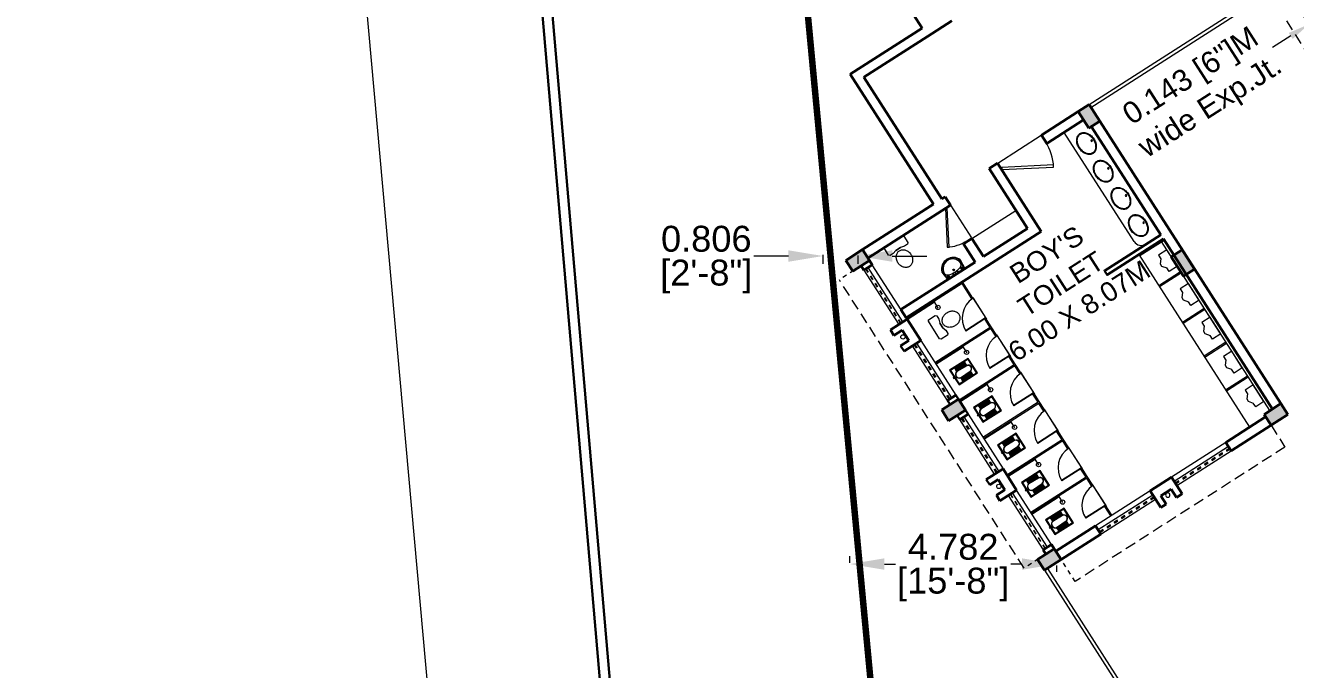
# Model space of a CAD drawing. Header units: millimetres. Extents: x 1898 to 3725, y 783 to 1532.
# Drawn here: x 2014.66 to 2044.08, y 1302.11 to 1317.04 of the extents above; entities that cross this region are included whole.
import ezdxf

# ---------------------------------------------------------------- set-up
doc = ezdxf.new("R2010")
doc.units = ezdxf.units.MM
for name, pattern in [('CENTER2', [1.125, 0.75, -0.125, 0.125, -0.125]), ('DASHED', [0.75, 0.5, -0.25]), ('DASHED2', [0.375, 0.25, -0.125])]:
    doc.linetypes.add(name, pattern=pattern)
doc.layers.get('0').update_dxf_attribs({"lineweight": 20})
doc.layers.get('Defpoints').update_dxf_attribs({"lineweight": 15})
for name, color, linetype, lineweight in [('COL HATCH', 253, 'Continuous', 13), ('Column', 251, 'Continuous', 30), ('CUBICAL TOILET', 5, 'Continuous', 15), ('DIM', 6, 'Continuous', 18), ('Door', 54, 'Continuous', 18), ('Fixture', 44, 'Continuous', 13), ('Furniture', 13, 'Continuous', 13), ('Layer1', 12, 'Continuous', 30), ('OFFSET', 170, 'Continuous', 20), ('PROJ.', 30, 'DASHED2', 15), ('Property Line', 1, 'Continuous', 30), ('Railing', 23, 'Continuous', 13), ('TEXT', 7, 'Continuous', 15), ('Ventilator', 4, 'DASHED', 18), ('Wall', 7, 'Continuous', 30), ('Window-Wall', 7, 'Continuous', 18)]:
    doc.layers.add(name, color=color, linetype=linetype, lineweight=lineweight)
doc.styles.add('DIM', font='arial.ttf', dxfattribs={"height": 0.5})
doc.styles.add('L120', font='arial.ttf', dxfattribs={"height": 0.6})
doc.styles.add('Tabrej', font='arial.ttf')
doc.dimstyles.new('DIM', dxfattribs={"dimtxt": 0.5, "dimasz": 0.5, "dimexe": 0.02, "dimexo": 0, "dimgap": 0.1, "dimtad": 0, "dimdec": 3, "dimzin": 0, "dimdsep": 46, "dimtxsty": 'DIM', "dimcen": 0, "dimclrd": 251, "dimclre": 256, "dimclrt": 7, "dimadec": 0, "dimazin": 0, "dimtfac": 1, "dimtdec": 3, "dimtofl": 0, "dimtmove": 0, "dimatfit": 3, "dimfxl": 0, "dimtolj": 1, "dimtzin": 0, "dimlwd": -1, "dimlwe": -1, "dimarcsym": 0})
doc.dimstyles.new('Tabrej', dxfattribs={"dimtxt": 4, "dimasz": 0.45, "dimexe": 0.18, "dimexo": 0.0625, "dimgap": 0.09, "dimtad": 0, "dimdec": 3, "dimzin": 0, "dimdsep": 46, "dimtxsty": 'Tabrej', "dimcen": 0, "dimclrd": 256, "dimclre": 256, "dimclrt": 7, "dimaunit": 1, "dimadec": 3, "dimazin": 0, "dimtfac": 1, "dimtdec": 3, "dimtofl": 0, "dimtmove": 0, "dimatfit": 3, "dimfxl": 0, "dimtolj": 1, "dimtzin": 0, "dimlwd": -1, "dimlwe": -1, "dimarcsym": 0})

# ---------------------------------------------------------------- blocks, each defined once
blk = doc.blocks.new('*D86')
at = {"layer": 'Defpoints', "color": 0, "lineweight": 15, "ltscale": 0.05, "transparency": 16777216}
for p in [(2018.622, 1403.715), (2032.207, 1252.637), (2028.426, 1252.297)]:
    blk.add_point(p, dxfattribs=at)
at = {"layer": 'DIM', "ltscale": 0.05, "transparency": 16777216}
for p, q in [((2018.559, 1403.71), (2014.661, 1403.359)), ((2014.912, 1402.578), (2021.404, 1330.379)), ((2028.354, 1253.094), (2021.861, 1325.293)), ((2032.145, 1252.632), (2028.246, 1252.281))]:
    blk.add_line(p, q, dxfattribs=at)
at = {"layer": 'DIM', "lineweight": 15, "ltscale": 0.05, "transparency": 16777216}
for points in [[(2015.044, 1402.59), (2014.779, 1402.567), (2014.84, 1403.375)], [(2028.487, 1253.106), (2028.221, 1253.082), (2028.426, 1252.297)]]:
    blk.add_solid(points, dxfattribs=at)
at = {"layer": 'DIM', "color": 7, "ltscale": 0.05, "transparency": 16777216, "char_height": 1, "attachment_point": 5, "rotation": 275.1385, "style": 'Tabrej'}
for s, insert in [('\\A1;151.688', (2022.231, 1327.89)), ('\\A1;[497\'-8"]', (2020.905, 1327.771))]:
    blk.add_mtext(s, dxfattribs=dict(at, insert=insert))
blk = doc.blocks.new('*D92')
at = {"layer": 'Defpoints', "color": 0, "lineweight": 15, "ltscale": 0.05, "transparency": 16777216}
for p in [(2137.42, 1320.055), (2032.207, 1252.637), (2035.481, 1247.529)]:
    blk.add_point(p, dxfattribs=at)
at = {"layer": 'DIM', "ltscale": 0.05, "transparency": 16777216}
for p, q in [((2137.454, 1320.003), (2140.791, 1314.795)), ((2140.02, 1314.515), (2090.197, 1282.59)), ((2036.154, 1247.961), (2085.978, 1279.886)), ((2032.241, 1252.585), (2035.578, 1247.377))]:
    blk.add_line(p, q, dxfattribs=at)
at = {"layer": 'DIM', "lineweight": 15, "ltscale": 0.05, "transparency": 16777216}
for points in [[(2139.948, 1314.628), (2140.092, 1314.403), (2140.694, 1314.947)], [(2036.082, 1248.073), (2036.226, 1247.848), (2035.481, 1247.529)]]:
    blk.add_solid(points, dxfattribs=at)
at = {"layer": 'DIM', "color": 7, "ltscale": 0.05, "transparency": 16777216, "char_height": 1, "attachment_point": 5, "rotation": 32.6508, "style": 'Tabrej'}
for s, insert in [('\\A1;124.960', (2087.763, 1281.744)), ("\\A1;[410']", (2088.481, 1280.623))]:
    blk.add_mtext(s, dxfattribs=dict(at, insert=insert))
blk = doc.blocks.new('CU')
at = {"layer": 'COL HATCH', "linetype": 'CENTER2'}
h = blk.add_hatch(color=256, dxfattribs=at)
h.dxf.hatch_style = 1
h.paths.add_polyline_path([(0, 0.035), (0, -0.265), (0.46, -0.265), (0.46, 0.035)])
at = {"layer": 'Column', "linetype": 'CENTER2'}
blk.add_lwpolyline([(0, 0.035), (0, -0.265), (0.46, -0.265), (0.46, 0.035), (0, 0.035)], dxfattribs=at)
blk = doc.blocks.new('SHAFT')
at = {"layer": 'Fixture'}
blk.add_circle((0.327, -0.302), 0.05, dxfattribs=at)
at = {"layer": 'Wall'}
for p, q in [((0.035, 0), (0.62, 0)), ((0.035, 0), (0.035, -0.46)), ((0.185, -0.46), (0.185, -0.23)), ((0.185, -0.23), (0.47, -0.23)), ((0.47, -0.46), (0.47, -0.23)), ((0.62, 0), (0.62, -0.46)), ((0.035, -0.46), (0.185, -0.46)), ((0.62, -0.46), (0.47, -0.46))]:
    blk.add_line(p, q, dxfattribs=at)
blk = doc.blocks.new('C3')
at = {"layer": 'COL HATCH'}
h = blk.add_hatch(color=256, dxfattribs=at)
h.dxf.hatch_style = 1
h.paths.add_polyline_path([(0.3, 0), (0, 0), (0, -0.53), (0.3, -0.53)])
at = {"layer": 'Column'}
for p, q in [((0, 0), (0, -0.53)), ((0.3, 0), (0, 0)), ((0.3, -0.53), (0.3, 0)), ((0, -0.53), (0.3, -0.53))]:
    blk.add_line(p, q, dxfattribs=at)
blk = doc.blocks.new('VENTILATOR')
at = {"layer": 'Ventilator', "ltscale": 0.02}
for p, q in [((-0.18, -1.5), (-0.18, 0)), ((-0.165, 0), (-0.165, -1.5))]:
    blk.add_line(p, q, dxfattribs=at)
at = {"layer": 'Window-Wall'}
for p, q in [((-0.23, 0), (0, 0)), ((-0.23, -1.5), (-0.23, 0)), ((-0.115, 0), (-0.115, -1.5)), ((0, 0), (0, -1.5)), ((-0.23, -1.5), (0, -1.5))]:
    blk.add_line(p, q, dxfattribs=at)
blk = doc.blocks.new('Urinal 1')
for p, q in [((0, 9), (9, 9)), ((0, 9), (0, -9)), ((9, 9), (9, 5)), ((12, 1), (9, 5)), ((12, -1.5), (12, 1)), ((0, -9), (9, -9)), ((9, -5), (12, -1.5)), ((9, -9), (9, -5))]:
    blk.add_line(p, q)
blk = doc.blocks.new('RH 1200')
for p, q in [((21, 0), (21, 43.3)), ((21.7, 0), (21.7, 43.3)), ((-21.7, 0), (21.7, 0)), ((21.7, 0), (21, 0))]:
    blk.add_line(p, q)
at = {"extrusion": (0, 0, -1)}
blk.add_ellipse((21.7, 0), major_axis=(-30.6, 30.6), ratio=1, start_param=5.497787, end_param=7.068583, dxfattribs=at)
blk = doc.blocks.new('GHH')
at = {"layer": 'Door', "ltscale": 20}
blk.add_line((3289.697, -299.103), (3289.697, -299.853), dxfattribs=at)
at = {"layer": 'Door', "ltscale": 20, "xscale": 0.015874999996413, "yscale": 0.015874999996413, "zscale": 0.015874999996413, "rotation": 270}
blk.add_blockref('RH 1200', (3289.697, -299.479), dxfattribs=at)
blk = doc.blocks.new('RSA CL6')
for p, q in [((5.5, 3.5), (5.5, 7.3)), ((5.9, 3.5), (5.9, 7.3)), ((6.3, 3.5), (6.3, 7.3)), ((6.7, 3.4), (6.7, 7.3)), ((7.1, 3.4), (7.1, 7.3)), ((7.5, 3.4), (7.5, 7.3)), ((7.9, 3.4), (7.9, 7.3)), ((8.3, 3.4), (8.3, 7.3)), ((8.7, 3.4), (8.7, 7.3)), ((9.1, 3.4), (9.1, 7.3)), ((9.4, 3.4), (9.4, 7.3)), ((9.8, 3.4), (9.8, 7.3)), ((10.2, 3.4), (10.2, 7.3)), ((10.6, 3.4), (10.6, 7.3)), ((11, 3.3), (11, 7.3)), ((11.4, 3.3), (11.4, 7.3)), ((11.8, 3.3), (11.8, 7.3)), ((12.2, 3.3), (12.2, 7.3)), ((12.6, 3.3), (12.6, 7.3)), ((13, 3.3), (13, 7.3)), ((13.4, 3.3), (13.4, 7.3)), ((13.8, 3.3), (13.8, 7.3)), ((14.2, 3.3), (14.2, 7.3)), ((14.6, 3.3), (14.6, 7.3)), ((15, 3.2), (15, 7.3)), ((15.4, 3.2), (15.4, 7.3)), ((15.7, 3.2), (15.7, 7.3)), ((16.1, 3.2), (16.1, 7.3)), ((16.1, 7.3), (16.1, 3.2)), ((5.5, -7.3), (5.5, -3.5)), ((5.9, -7.3), (5.9, -3.5)), ((6.3, -7.3), (6.3, -3.4)), ((6.7, -7.3), (6.7, -3.4)), ((7.1, -7.3), (7.1, -3.4)), ((7.5, -7.3), (7.5, -3.4)), ((7.9, -7.3), (7.9, -3.4)), ((8.3, -7.3), (8.3, -3.4)), ((8.7, -7.3), (8.7, -3.4)), ((9.1, -7.3), (9.1, -3.4)), ((9.4, -7.3), (9.4, -3.4)), ((9.8, -7.3), (9.8, -3.3)), ((10.2, -7.3), (10.2, -3.3)), ((10.6, -7.3), (10.6, -3.3)), ((11, -7.3), (11, -3.3)), ((11.4, -7.3), (11.4, -3.3)), ((11.8, -7.3), (11.8, -3.3)), ((12.2, -7.3), (12.2, -3.3)), ((12.6, -7.3), (12.6, -3.3)), ((13, -7.3), (13, -3.3)), ((13.4, -7.3), (13.4, -3.2)), ((13.8, -7.3), (13.8, -3.2)), ((14.2, -7.3), (14.2, -3.2)), ((14.6, -7.3), (14.6, -3.2)), ((15, -7.3), (15, -3.2)), ((15.4, -7.3), (15.4, -3.2)), ((15.7, -7.3), (15.7, -3.2)), ((16.1, -3.2), (16.1, -7.3)), ((16.1, -7.3), (16.1, -3.2))]:
    blk.add_line(p, q)
blk.add_lwpolyline([(0.8, -0.6), (0, -0.6), (0, 0.6), (0.8, 0.6)])
for points in [[(0.8, 7.9), (20.9, 7.9), (20.9, -7.9), (0.8, -7.9)], [(1.4, 7.3), (20.3, 7.3), (20.3, -7.3), (1.4, -7.3)]]:
    blk.add_lwpolyline(points, close=True)
for points in [[(5.5, 3.5), (16.1, 3.2, -0.899983), (16.1, -3.2), (5.5, -3.5, -0.799392)], [(5.5, 3.3), (16.1, 3, -0.897689), (16.1, -3), (5.6, -3.3, -0.793494), (5.5, 3.3)]]:
    blk.add_lwpolyline(points, format="xyb", close=True)
blk = doc.blocks.new('ENGLISH SHEET')
at = {"layer": 'Fixture'}
for p, q in [((4663.798, 251.204), (4663.773, 251.179)), ((4663.773, 251.179), (4663.773, 250.696)), ((4663.976, 251.204), (4663.798, 251.204)), ((4664.002, 251.179), (4663.976, 251.204)), ((4663.976, 251.001), (4664.002, 251.09)), ((4663.976, 250.874), (4663.976, 251.001)), ((4663.976, 251.001), (4663.976, 250.874)), ((4664.002, 251.09), (4664.002, 251.179)), ((4663.773, 250.696), (4663.798, 250.67)), ((4663.798, 250.67), (4663.976, 250.67)), ((4664.002, 250.785), (4663.976, 250.874)), ((4663.976, 250.67), (4664.002, 250.696)), ((4664.002, 250.696), (4664.002, 250.785))]:
    blk.add_line(p, q, dxfattribs=at)
blk.add_lwpolyline([(4664.459, 250.937, 0.117036), (4664.443, 251.003, 0.104338), (4664.396, 251.063, 0.09029), (4664.321, 251.105, 0.09898), (4664.243, 251.115, 0.08237), (4664.159, 251.101, 0.09029), (4664.09, 251.063, 0.104338), (4664.043, 251.003, 0.117036), (4664.027, 250.937, 0.117036), (4664.043, 250.871, 0.104338), (4664.09, 250.811, 0.09029), (4664.159, 250.773, 0.08237), (4664.243, 250.759, 0.08237), (4664.327, 250.773, 0.09029), (4664.396, 250.811, 0.104338), (4664.443, 250.871, 0.117036)], format="xyb", close=True, dxfattribs=at)
blk = doc.blocks.new('RSA BASIN 2')
for points in [[(10.7, -8.1, 0.12976), (10, -5.2, 0.106426), (7.6, -2.5, 0.084431), (4.3, -0.7, 0.073534), (0, 0, 0.073534), (-4.3, -0.5, 0.084431), (-7.7, -2.2, 0.106426), (-10.2, -4.8, 0.12976), (-11, -7.7, 0.12976), (-10.3, -10.6, 0.106426), (-7.9, -13.3, 0.084431), (-4.6, -15.1, 0.073534), (-0.3, -15.8, 0.073534), (4, -15.3, 0.084431), (7.4, -13.6, 0.106426), (9.9, -11, 0.12976)], [(10.1, -7.9, 0.119977), (9.4, -5.5, 0.106426), (7.3, -2.9, 0.084431), (4.1, -1.3, 0.073534), (0, -0.6, 0.073534), (-4.1, -1.1, 0.084431), (-7.4, -2.6, 0.106426), (-9.7, -5.1, 0.12976), (-10.4, -7.7, 0.009633), (-10.4, -7.9, 0.119977), (-9.8, -10.3, 0.106426), (-7.6, -12.9, 0.084431), (-4.4, -14.5, 0.073534), (-0.3, -15.2, 0.073534), (3.8, -14.7, 0.084431), (7.1, -13.2, 0.106426), (9.3, -10.7, 0.12976), (10.1, -8.1, 0.009633)]]:
    blk.add_lwpolyline(points, format="xyb", close=True)
for radius in [0.7, 0.479]:
    blk.add_circle((-0.5, -2.5), radius)
blk = doc.blocks.new('RSA BASIN 9')
for points in [[(-0.1, -16.2, 0.340881), (10, -9, 0.074195), (10.1, -8.9), (9.5, 0), (-9.5, 0), (-10, -8.8, 0.082611), (-10, -9.2, 0.330812), (-0.1, -16.2)], [(0, -15, 0.391482), (8.9, -6.7, 0.252869), (6.5, -3.5, 0.087242), (0, -2.5, 0.079484), (-6.5, -3.5, 0.2542), (-8.8, -6.7, 0.39026), (0, -15)], [(-8.6, -2, -0.907437), (-8.4, -1.8), (-7.5, -2.6, -0.907437), (-7.6, -2.7)], [(-8.2, -1.6, -0.907437), (-8.1, -1.5), (-7.1, -2.3, -0.907437), (-7.3, -2.4)], [(-7.8, -1.3, -0.907437), (-7.7, -1.2), (-6.8, -1.9, -0.907437), (-6.9, -2.1)], [(7.8, -1.3, 0.907437), (7.7, -1.2), (6.8, -1.9, 0.907437), (6.9, -2.1)], [(8.2, -1.6, 0.907437), (8.1, -1.5), (7.1, -2.3, 0.907437), (7.3, -2.4)], [(8.6, -2, 0.907437), (8.4, -1.8), (7.5, -2.6, 0.907437), (7.6, -2.7)]]:
    blk.add_lwpolyline(points, format="xyb", close=True)
for points in [[(-5.9, -3.3), (-6.2, -3, -0.183787), (-6.2, -2.7, 0.126662), (-6.2, -2.4), (-6.6, -1.4, 0.35453), (-7.1, -1), (-8.7, -1, 0.414214), (-9.1, -1.4), (-9.6, -9.1, 0.329849), (-0.1, -15.8, 0.338736), (9.6, -8.9, 0.075632), (9.7, -8.8), (9.1, -1.4, 0.414214), (8.7, -1), (7.1, -1, 0.35453), (6.6, -1.4), (6.2, -2.4, 0.126662), (6.2, -2.7, -0.183787), (6.2, -3), (5.9, -3.3)], [(-6.2, -3.4), (-6.2, -3.3, 0.220542), (-6.5, -3.1), (-8.7, -2.8, -0.361119), (-9.2, -2.3)], [(6.2, -3.4), (6.2, -3.3, -0.220542), (6.5, -3.1), (8.7, -2.8, 0.358803), (9.2, -2.3, 0.358803)]]:
    blk.add_lwpolyline(points, format="xyb")
for centre, radius in [((-2.3, -1.6), 0.399), ((0, -4.8), 0.771), ((0, -4.8), 0.602), ((0, -1.2), 0.399), ((2.3, -1.5), 0.399)]:
    blk.add_circle(centre, radius)
blk = doc.blocks.new('*U18')
for p, q in [((0, 0), (0, 6)), ((40, 0), (40, 6))]:
    blk.add_line(p, q)
blk.add_lwpolyline([(0, 0), (34.64, -20), (35.52, -18.48), (0.88, 1.52)], close=True)
blk.add_arc((0, 0), 40, 330, 360)
blk = doc.blocks.new('Door')
at = {"layer": 'Door'}
blk.add_line((0, 0.18), (1.199, 0.18), dxfattribs=at)
at = {"layer": 'Door', "xscale": 0.0299845412869386, "yscale": 0.0299845412869386, "zscale": 0.0299845412869386}
blk.add_blockref('*U18', (0, 0), dxfattribs=at)
blk = doc.blocks.new('*D462')
at = {"layer": 'Defpoints', "color": 0, "lineweight": 15, "transparency": 16777216}
for p in [(-33.644, 20.437), (-33.501, 20.243), (-33.501, 19.663)]:
    blk.add_point(p, dxfattribs=at)
at = {"layer": 'DIM', "transparency": 16777216}
for p, q in [((-33.644, 20.437), (-33.644, 19.643)), ((-33.501, 20.243), (-33.501, 19.643))]:
    blk.add_line(p, q, dxfattribs=at)
at = {"layer": 'DIM', "color": 1, "transparency": 16777216}
for p, q in [((-34.144, 19.663), (-34.644, 19.663)), ((-33.001, 19.663), (-32.501, 19.663))]:
    blk.add_line(p, q, dxfattribs=at)
at = {"layer": 'DIM', "color": 1, "lineweight": 15, "transparency": 16777216}
for points in [[(-34.144, 19.746), (-34.144, 19.58), (-33.644, 19.663)], [(-33.001, 19.746), (-33.001, 19.58), (-33.501, 19.663)]]:
    blk.add_solid(points, dxfattribs=at)
at = {"layer": 'DIM', "color": 7, "transparency": 16777216, "insert": (-36.595, 19.663), "char_height": 0.5, "attachment_point": 5, "style": 'DIM'}
blk.add_mtext('\\A1;0.143 [6"]M \\Pwide Exp.Jt.', dxfattribs=at)
blk = doc.blocks.new('*D78')
at = {"layer": 'Defpoints', "color": 0, "lineweight": 15, "ltscale": 0.05, "transparency": 16777216}
for p in [(2033.132, 1311.786), (2033.938, 1311.773), (2033.132, 1311.697)]:
    blk.add_point(p, dxfattribs=at)
at = {"layer": 'DIM', "ltscale": 0.05, "transparency": 16777216}
for p, q in [((2032.332, 1311.697), (2031.532, 1311.697)), ((2033.132, 1311.724), (2033.132, 1311.517)), ((2033.938, 1311.711), (2033.938, 1311.517)), ((2034.738, 1311.697), (2035.538, 1311.697))]:
    blk.add_line(p, q, dxfattribs=at)
at = {"layer": 'DIM', "lineweight": 15, "ltscale": 0.05, "transparency": 16777216}
for points in [[(2032.332, 1311.83), (2032.332, 1311.564), (2033.132, 1311.697)], [(2034.738, 1311.83), (2034.738, 1311.564), (2033.938, 1311.697)]]:
    blk.add_solid(points, dxfattribs=at)
at = {"layer": 'DIM', "color": 7, "ltscale": 0.05, "transparency": 16777216, "char_height": 0.6, "attachment_point": 5, "style": 'Tabrej'}
for s, insert in [('\\A1;0.806', (2030.43, 1312.093)), ('\\A1;[2\'-8"]', (2030.43, 1311.222))]:
    blk.add_mtext(s, dxfattribs=dict(at, insert=insert))
blk = doc.blocks.new('*D79')
at = {"layer": 'Defpoints', "color": 0, "lineweight": 15, "ltscale": 0.05, "transparency": 16777216}
for p in [(2033.757, 1304.559), (2033.757, 1304.525), (2038.54, 1304.591)]:
    blk.add_point(p, dxfattribs=at)
at = {"layer": 'DIM', "ltscale": 0.05, "transparency": 16777216}
for p, q in [((2033.757, 1304.588), (2033.757, 1304.739)), ((2034.557, 1304.559), (2034.814, 1304.559)), ((2037.74, 1304.559), (2037.484, 1304.559)), ((2038.54, 1304.529), (2038.54, 1304.379))]:
    blk.add_line(p, q, dxfattribs=at)
at = {"layer": 'DIM', "lineweight": 15, "ltscale": 0.05, "transparency": 16777216}
for points in [[(2034.557, 1304.692), (2034.557, 1304.425), (2033.757, 1304.559)], [(2037.74, 1304.692), (2037.74, 1304.425), (2038.54, 1304.559)]]:
    blk.add_solid(points, dxfattribs=at)
at = {"layer": 'DIM', "color": 7, "ltscale": 0.05, "transparency": 16777216, "char_height": 0.6, "attachment_point": 5, "style": 'Tabrej'}
for s, insert in [('\\A1;4.782', (2036.149, 1304.955)), ('\\A1;[15\'-8"]', (2036.149, 1304.084))]:
    blk.add_mtext(s, dxfattribs=dict(at, insert=insert))
blk = doc.blocks.new('GROUND FLOOR')
at = {"layer": 'CUBICAL TOILET'}
for p, q in [((-43.6473, 18.9364), (-45.1648, 18.9374)), ((-43.6476, 18.5218), (-43.6473, 18.9364)), ((-43.6176, 18.5218), (-43.6173, 18.9664)), ((-43.6176, 18.5218), (-43.6476, 18.5218)), ((-43.6481, 17.7314), (-43.6479, 17.9521)), ((-43.6479, 17.9521), (-43.6179, 17.9521)), ((-43.6181, 17.7314), (-43.6179, 17.9521)), ((-43.6481, 17.7314), (-45.1681, 17.7324)), ((-43.6481, 17.7014), (-45.1681, 17.7024)), ((-43.6482, 17.4918), (-43.6481, 17.7014)), ((-43.6182, 17.4918), (-43.6181, 17.7314)), ((-43.6182, 17.4918), (-43.6482, 17.4918)), ((-43.6487, 16.7014), (-43.6486, 16.9221)), ((-43.6486, 16.9221), (-43.6186, 16.9221)), ((-43.6187, 16.7014), (-43.6186, 16.9221)), ((-43.6487, 16.7014), (-45.165, 16.7024)), ((-43.6488, 16.6714), (-45.165, 16.6724)), ((-43.6489, 16.4618), (-43.6488, 16.6714)), ((-43.6189, 16.4618), (-43.6187, 16.7014)), ((-43.6189, 16.4618), (-43.6489, 16.4618)), ((-43.6494, 15.6714), (-43.6493, 15.8921)), ((-43.6493, 15.8921), (-43.6193, 15.8921)), ((-43.6194, 15.6714), (-43.6193, 15.8921)), ((-43.6494, 15.6714), (-45.1694, 15.6724)), ((-43.6494, 15.6414), (-45.1694, 15.6424)), ((-43.6496, 15.4318), (-43.6494, 15.6414)), ((-43.6196, 15.4318), (-43.6194, 15.6714)), ((-43.6196, 15.4318), (-43.6496, 15.4318)), ((-43.6501, 14.6414), (-43.6499, 14.8621)), ((-43.6499, 14.8621), (-43.6199, 14.8621)), ((-43.6201, 14.6414), (-43.6199, 14.8621)), ((-43.6501, 14.6414), (-45.1701, 14.6424)), ((-43.6501, 14.6114), (-45.1701, 14.6124)), ((-43.6502, 14.4018), (-43.6501, 14.6114)), ((-43.6202, 14.4018), (-43.6201, 14.6414)), ((-43.6202, 14.4018), (-43.6502, 14.4018)), ((-43.6507, 13.6114), (-43.6506, 13.8321)), ((-43.6506, 13.8321), (-43.6206, 13.8321)), ((-43.6207, 13.6114), (-43.6206, 13.8321)), ((-43.6508, 13.5814), (-45.1708, 13.5824)), ((-43.6507, 13.6114), (-45.1707, 13.6124)), ((-43.6509, 13.3718), (-43.6508, 13.5814)), ((-43.6209, 13.3718), (-43.6207, 13.6114)), ((-43.6209, 13.3718), (-43.6509, 13.3718)), ((-43.6514, 12.5464), (-43.6513, 12.8021)), ((-43.6513, 12.8021), (-43.6213, 12.8021)), ((-43.6214, 12.5464), (-43.6213, 12.8021))]:
    blk.add_line(p, q, dxfattribs=at)
at = {"layer": 'Fixture'}
for p, q in [((-39.7673, 17.6088), (-39.7673, 20.6135)), ((-39.5675, 17.4086), (-39.1648, 17.4086)), ((-39.834, 17.2636), (-39.1636, 17.2636)), ((-39.8336, 12.5436), (-39.8336, 17.2936)), ((-39.8336, 17.2936), (-39.1648, 17.2936)), ((-39.2336, 14.7736), (-39.2336, 17.2636)), ((-39.8339, 16.4435), (-39.2339, 16.4435)), ((-39.8339, 16.4135), (-39.2339, 16.4135)), ((-39.2336, 12.6136), (-39.2336, 16.3486)), ((-39.834, 15.4336), (-39.234, 15.4336)), ((-39.834, 15.4036), (-39.234, 15.4036)), ((-39.8343, 14.5036), (-39.2343, 14.5036)), ((-39.8343, 14.4736), (-39.2343, 14.4736)), ((-39.8347, 13.5736), (-39.2347, 13.5736)), ((-39.8347, 13.5436), (-39.2347, 13.5436))]:
    blk.add_line(p, q, dxfattribs=at)
at = {"layer": 'Fixture', "ltscale": 0.05}
for p, q in [((-45.1648, 18.925), (-44.4173, 18.9245)), ((-44.4174, 18.7587), (-44.4173, 18.9245)), ((-45.1681, 17.69), (-44.4181, 17.6895)), ((-44.4182, 17.5237), (-44.4181, 17.6895)), ((-45.165, 16.66), (-44.4188, 16.6595)), ((-44.4189, 16.4937), (-44.4188, 16.6595)), ((-45.1694, 15.63), (-44.4194, 15.6295)), ((-44.4195, 15.4637), (-44.4194, 15.6295)), ((-45.1701, 14.6), (-44.4201, 14.5995)), ((-44.4202, 14.4337), (-44.4201, 14.5995)), ((-45.1708, 13.57), (-44.4208, 13.5695)), ((-44.4209, 13.4037), (-44.4208, 13.5695))]:
    blk.add_line(p, q, dxfattribs=at)
for centre in [(-44.4174, 18.7745), (-44.4182, 17.5395), (-44.4189, 16.5095), (-44.4195, 15.4795), (-44.4202, 14.4495), (-44.4209, 13.4195)]:
    blk.add_circle(centre, 0.05, dxfattribs=at)
at = {"layer": 'Fixture'}
blk.add_arc((-39.5673, 17.6086), 0.2, 179.96287, 269.96287, dxfattribs=at)
at = {"layer": 'Furniture'}
blk.add_line((-42.8948, 19.6933), (-41.6809, 19.6933), dxfattribs=at)
at = {"layer": 'PROJ.'}
for p, q in [((-45.9948, 12.6135), (-45.9948, 20.5435)), ((-34.0314, 4.3835), (-34.0314, 20.1285)), ((-39.3948, 12.3135), (-39.3948, 11.7135)), ((-39.3948, 11.7135), (-45.1648, 11.7135))]:
    blk.add_line(p, q, dxfattribs=at)
at = {"layer": 'PROJ.', "ltscale": 0.05}
for p, q in [((-45.3948, 20.5435), (-45.9948, 20.5435)), ((-45.3948, 12.6135), (-45.9948, 12.6135)), ((-45.1648, 11.7135), (-45.1648, 12.3135))]:
    blk.add_line(p, q, dxfattribs=at)
at = {"layer": 'Railing'}
for p, q in [((-38.9348, 20.8435), (-33.9439, 20.8435)), ((-38.9348, 20.7635), (-33.9439, 20.7635))]:
    blk.add_line(p, q, dxfattribs=at)
at = {"layer": 'Wall'}
for p, q in [((-41.2347, 24.4234), (-41.2347, 26.6934)), ((-43.2106, 24.4234), (-43.2106, 20.8435)), ((-41.2347, 24.4234), (-43.2106, 24.4234)), ((-41.2347, 24.1934), (-42.9806, 24.1934)), ((-42.9806, 24.1934), (-42.9806, 20.8435)), ((-41.2347, 24.1934), (-41.2347, 24.1935)), ((-41.2347, 24.1934), (-40.5638, 24.1934)), ((-45.1648, 20.8435), (-43.2106, 20.8435)), ((-45.1648, 20.6135), (-42.8948, 20.6135)), ((-42.9806, 20.8435), (-42.8948, 20.8435)), ((-42.8948, 20.8435), (-42.8948, 20.6135)), ((-41.6809, 20.8435), (-41.6809, 20.6135)), ((-41.6809, 20.8435), (-41.4509, 20.8435)), ((-41.6809, 20.6135), (-41.6809, 19.1964)), ((-41.4509, 20.8435), (-41.4509, 18.9664)), ((-39.2348, 20.8435), (-40.241, 20.8435)), ((-40.241, 20.8435), (-40.241, 20.6135)), ((-40.241, 20.6135), (-39.2348, 20.6135)), ((-39.2348, 20.6135), (-39.2348, 20.8435)), ((-39.1648, 20.3835), (-39.1648, 17.4086)), ((-38.9348, 20.3835), (-38.9348, 12.6135)), ((-43.1248, 19.6933), (-43.1248, 19.1964)), ((-42.8948, 19.6933), (-43.1248, 19.6933)), ((-42.8948, 19.6933), (-42.8948, 19.1964)), ((-43.1248, 19.1964), (-45.1648, 19.1964)), ((-45.1648, 18.9664), (-45.1648, 19.1964)), ((-42.8948, 19.1964), (-41.6809, 19.1964)), ((-45.1648, 18.9664), (-41.4509, 18.9664)), ((-45.3948, 18.3435), (-45.1648, 18.3435)), ((-39.1648, 17.2936), (-39.1648, 12.6135))]:
    blk.add_line(p, q, dxfattribs=at)
at = {"layer": 'Wall', "linetype": 'CENTER2'}
for p, q in [((-43.4873, 20.8435), (-43.2573, 20.8435)), ((-42.8948, 20.8435), (-42.8948, 20.6135))]:
    blk.add_line(p, q, dxfattribs=at)
at = {"layer": 'Wall'}
for points in [[(-42.9806, 20.8435), (-42.9806, 21.0735)], [(-39.1648, 17.2936), (-40.7113, 17.2936), (-40.7113, 17.4086), (-39.1648, 17.4086)], [(-45.3948, 16.8435), (-45.1648, 16.8435), (-45.1648, 16.7285), (-45.3948, 16.7285), (-45.3948, 16.8435)], [(-45.3948, 16.3135), (-45.1648, 16.3135), (-45.1648, 16.4285), (-45.3948, 16.4285), (-45.3948, 16.3135)], [(-45.3948, 12.7285), (-45.1648, 12.7285), (-45.1648, 12.6135), (-45.3948, 12.6135), (-45.3948, 12.7285)], [(-44.0723, 12.5435), (-44.0723, 12.3135), (-45.1648, 12.3135), (-45.1648, 12.5435), (-44.0723, 12.5435)], [(-39.3948, 12.5435), (-39.3948, 12.3135), (-40.4873, 12.3135), (-40.4873, 12.5435), (-39.3948, 12.5435)]]:
    blk.add_lwpolyline(points, dxfattribs=at)
at = {"layer": 'Wall', "lineweight": 18}
blk.add_lwpolyline([(-42.9806, 20.8435), (-42.8948, 20.8435)], dxfattribs=at)
at = {"layer": 'Wall'}
blk.add_lwpolyline([(-45.1648, 20.5435), (-45.3948, 20.5435), (-45.3948, 20.4285), (-45.1648, 20.4285)], close=True, dxfattribs=at)
at = {"layer": 'Column', "linetype": 'CENTER2', "xscale": -1}
for p in [(-45.1648, 20.8085), (-45.1648, 16.6935), (-45.1648, 12.5785), (-38.9348, 12.5785)]:
    blk.add_blockref('CU', p, dxfattribs=at)
at = {"layer": 'Column', "linetype": 'CENTER2', "rotation": 270}
blk.add_blockref('CU', (-38.9698, 20.8435), dxfattribs=at)
blk.add_blockref('CU', (-38.9698, 20.8435), dxfattribs=at)
blk.add_blockref('CU', (-38.9698, 20.8435), dxfattribs=at)
blk.add_blockref('CU', (-38.9698, 20.8435), dxfattribs=at)
at = {"layer": 'Column', "color": 5}
blk.add_blockref('C3', (-39.2348, 16.8435), dxfattribs=at)
at = {"layer": 'Door', "xscale": -0.8000000001374484, "yscale": 0.8000000001375156, "zscale": 0.8000000001375136, "rotation": 359.9642723067067}
for p in [(2588.2886, 256.1809), (2588.2879, 255.1509), (2588.2872, 254.1209), (2588.2866, 253.0909), (2588.2859, 252.0609), (2588.2852, 251.0309)]:
    blk.add_blockref('GHH', p, dxfattribs=at)
at = {"layer": 'Fixture', "extrusion": (0, 0, -1), "zscale": -1}
for p, rotation in [((-216.698, 4683.8278), 270.125546201552), ((4707.9896, 279.5384), 180.1255462015781)]:
    blk.add_blockref('ENGLISH SHEET', p, dxfattribs=dict(at, rotation=rotation))
at = {"layer": 'Fixture', "extrusion": (0, 0, -1)}
for name, p, xscale, yscale, zscale, rotation in [('RSA BASIN 2', (39.2699, 20.1197), 0.02539999999498832, 0.02539999999498832, -0.02539999999591329, 90), ('RSA BASIN 2', (39.2901, 19.3699), 0.02539999999498832, 0.02539999999498832, -0.02539999999591329, 90), ('RSA BASIN 2', (39.2847, 18.6196), 0.02539999999498832, 0.02539999999498832, -0.02539999999591329, 90), ('RSA BASIN 2', (39.2852, 17.8699), 0.02539999999498832, 0.02539999999498832, -0.02539999999591329, 90), ('RSA CL6', (44.9934, 17.2023), 0.02539999999589984, 0.02539999999589984, -0.02539999999589774, 180.0371262338589), ('RSA CL6', (44.9941, 16.1723), 0.02539999999589984, 0.02539999999589984, -0.02539999999589774, 180.0371262338589), ('RSA CL6', (44.9948, 15.1423), 0.02539999999589984, 0.02539999999589984, -0.02539999999589774, 180.0371262338589), ('RSA CL6', (44.9954, 14.1123), 0.02539999999589984, 0.02539999999589984, -0.02539999999589774, 180.0371262338589), ('RSA CL6', (44.9961, 13.0823), 0.02539999999589984, 0.02539999999589984, -0.02539999999589774, 180.0371262338589)]:
    blk.add_blockref(name, p, dxfattribs=dict(at, xscale=xscale, yscale=yscale, zscale=zscale, rotation=rotation))
at = {"layer": 'Fixture', "ltscale": 10000, "extrusion": (0, 0, -1), "xscale": -0.0254326166761463, "yscale": 0.02543261667597108, "zscale": -0.0254326166761463, "rotation": 180.0463963773223}
blk.add_blockref('RSA BASIN 9', (43.6415, 19.189), dxfattribs=at)
at = {"layer": 'Fixture', "xscale": 0.02539999999498832, "yscale": 0.02539999999498832, "zscale": 0.02539999999498832, "rotation": 180}
for p in [(-39.2336, 16.8136), (-39.2336, 15.8836), (-39.234, 14.9536), (-39.2343, 14.0236), (-39.2347, 13.0936)]:
    blk.add_blockref('Urinal 1', p, dxfattribs=at)
at = {"layer": 'Wall', "linetype": 'CENTER2', "xscale": 0.7503866670704156, "yscale": 0.7503866670704156, "zscale": 0.7503866670704156, "rotation": 270}
blk.add_blockref('Door', (-43.0298, 20.6135), dxfattribs=at)
at = {"layer": 'Wall'}
for name, p in [('Door', (-41.4475, 20.6635)), ('VENTILATOR', (-45.1648, 18.3435)), ('VENTILATOR', (-45.1648, 16.3135))]:
    blk.add_blockref(name, p, dxfattribs=at)
at = {"layer": 'Wall', "xscale": -1}
for p, rotation in [((-45.1648, 18.9285), 180), ((-45.1648, 12.7285), 180), ((-42.5723, 12.5435), 270), ((-40.4873, 12.5435), 270)]:
    blk.add_blockref('VENTILATOR', p, dxfattribs=dict(at, rotation=rotation))
at = {"layer": 'Wall', "rotation": 270}
for p in [(-45.1648, 18.9635), (-45.1648, 14.8485)]:
    blk.add_blockref('SHAFT', p, dxfattribs=at)
at = {"layer": 'Wall', "xscale": -1}
blk.add_blockref('SHAFT', (-41.9523, 12.5435), dxfattribs=at)
at = {"layer": 'TEXT', "lineweight": 30, "insert": (-44.2517, 18.6732), "char_height": 0.45, "width": 5.023975, "attachment_point": 1, "style": 'L120'}
blk.add_mtext("\\pi1.5076; BOY'S \\P\\pi1.4254;TOILET\\P\\pi0.67792;6.00 X 8.07M", dxfattribs=at)
at = {"layer": 'DIM'}
dim = blk.add_linear_dim(base=(-33.501387201, 19.663012847), p1=(-33.643887201, 20.4370693437), p2=(-33.501387201, 20.2434544814), text='<>M \\Pwide Exp.Jt.', dimstyle='DIM', override={"dimclrd": 1, "dimarcsym": 1}, dxfattribs=at)
dim.commit()
dim.dimension.update_dxf_attribs({"geometry": '*D462', "text_midpoint": (-36.5953537767, 19.663012847), "dimtype": 160})
blk = doc.blocks.new('HGH')
blk.add_blockref('GROUND FLOOR', (14982.252, -2285.215))

msp = doc.modelspace()

# ---------------------------------------------------------------- linework, layer by layer
at = {"layer": 'Layer1', "lineweight": 18}
for p, q in [((2038.2642, 1304.4144), (2042.7274, 1297.4491)), ((2038.3316, 1304.4576), (2042.7948, 1297.4923))]:
    msp.add_line(p, q, dxfattribs=at)
at = {"layer": 'OFFSET', "color": 2, "linetype": 'DASHED2', "lineweight": 20, "ltscale": 20, "const_width": 0.15}
msp.add_lwpolyline([(2038.1449, 1260.3122), (2025.0129, 1399.8395), (2048.7889, 1409.5214), (2046.5866, 1419.4396), (2083.205, 1428.7118), (2124.1119, 1439.7158), (2126.6525, 1397.7573), (2129.5783, 1350.8465), (2130.1296, 1341.5775)], dxfattribs=at)
at = {"layer": 'Property Line'}
for points in [[(2076.5961, 1281.0807), (2032.2072, 1252.6374), (2025.3242, 1332.5004), (2018.6216, 1403.7153), (2041.8332, 1413.1674), (2039.4665, 1423.8261), (2081.6892, 1434.5174), (2129.6563, 1447.4206), (2132.6412, 1398.1254), (2135.5672, 1351.2114), (2137.4202, 1320.0554), (2094.2316, 1292.3811)], [(2076.472, 1281.2744), (2032.4037, 1253.0364), (2025.5533, 1332.521), (2018.8666, 1403.5667), (2042.0998, 1413.0276), (2039.7394, 1423.6579), (2081.7473, 1434.2948), (2129.4438, 1447.1252), (2132.4116, 1398.1113), (2135.3376, 1351.1974), (2137.1826, 1320.1763), (2094.1079, 1292.575)]]:
    msp.add_lwpolyline(points, dxfattribs=at)

# ---------------------------------------------------------------- block references
at = {"layer": 'DIM', "color": 2, "linetype": 'Continuous', "rotation": 32.65078730410591}
msp.add_blockref('HGH', (-11764.2649, -4840.4302), dxfattribs=at)

# ---------------------------------------------------------------- dimensions: what is measured, and where the dimension line sits
at = {"layer": 'DIM', "ltscale": 0.05}
for p1, distance, picture, middle in [((2018.6216, 1403.7153), -3.7969, '*D86', (2021.6328, 1327.8363)), ((2137.4202, 1320.0554), 6.0672, '*D92', (2088.0871, 1281.2379))]:
    dim = msp.add_aligned_dim(p1=p1, p2=(2032.2072, 1252.6374), distance=distance, dimstyle='Tabrej', override={"dimtxt": 1, "dimasz": 0.8, "dimpost": '\\X', "dimarcsym": 1}, dxfattribs=at)
    dim.commit()
    dim.dimension.update_dxf_attribs({"geometry": picture, "text_midpoint": middle})
for base, p1, p2, picture, middle in [((2033.1317, 1311.697), (2033.9379, 1311.7732), (2033.1317, 1311.7863), '*D78', (2030.4296, 1311.697)), ((2033.7575, 1304.55869), (2038.53997, 1304.59112), (2033.7575, 1304.52519), '*D79', (2036.14873, 1304.55869))]:
    dim = msp.add_linear_dim(base=base, p1=p1, p2=p2, dimstyle='Tabrej', override={"dimtxt": 0.6, "dimasz": 0.8, "dimpost": '\\X', "dimarcsym": 1}, dxfattribs=at)
    dim.commit()
    dim.dimension.update_dxf_attribs({"geometry": picture, "text_midpoint": middle})

doc.saveas('drawing.dxf')
